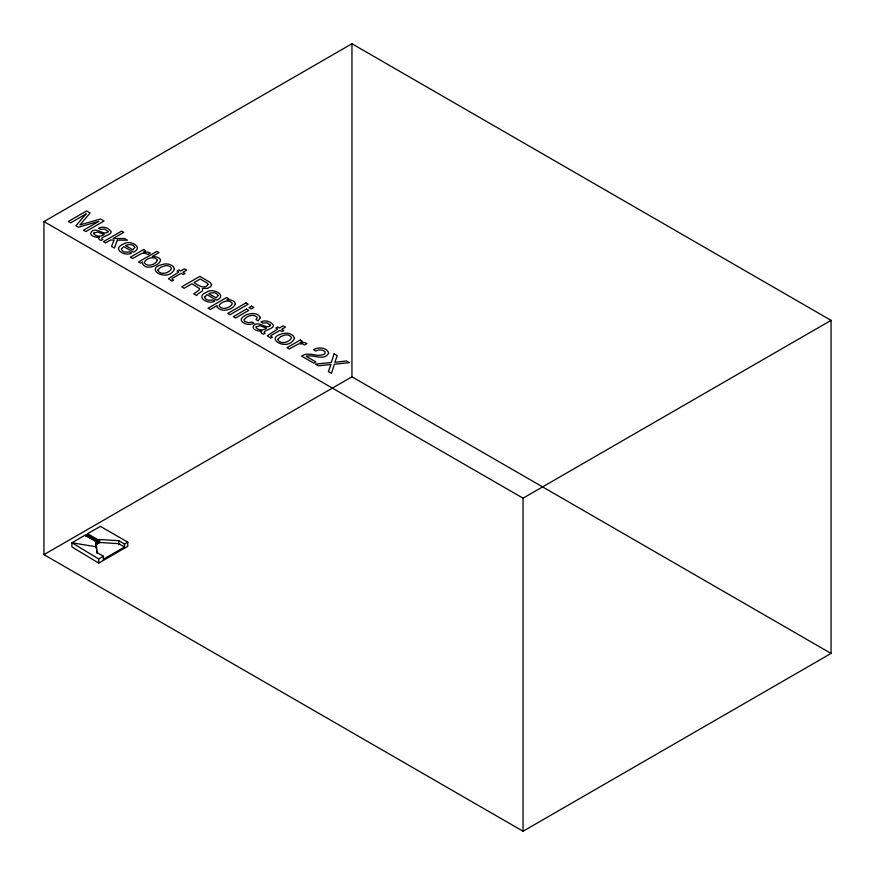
<?xml version="1.0" encoding="UTF-8"?>
<svg xmlns="http://www.w3.org/2000/svg" width="875" height="875" viewBox="0 0 875 875"><rect width="100%" height="100%" fill="white"/><g stroke="black" fill="none" stroke-linecap="round" stroke-linejoin="round"><path stroke-width="1.31" d="M98.066 543.397L98.186 541.297L87.139 534.92L86.898 535.948L87.566 533.728L100.384 526.345L127.783 542.161L127.783 546.306L98.711 563.095L98.711 558.95L71.914 542.773L85.641 534.844L98.427 542.052M98.711 558.95L103.381 556.227L97.475 552.814L95.627 541.822L96.677 541.209L96.677 544.195M43.947 221.572L351.947 43.75L831.053 320.359L831.053 653.428L523.053 831.25L43.947 554.641L43.947 221.572L523.053 498.181L831.053 320.359M43.947 554.641L351.947 376.819L831.053 653.428M85.816 535.675L87.38 534.778L87.259 535.741M87.566 533.728L98.602 540.105L99.663 539.492L118.716 540.673L124.523 544.031L127.783 542.161M98.427 543.189L98.427 541.155L96.862 542.062L96.862 544.086M96.677 543.047L98.602 541.942L86.778 535.128L86.778 536.014M95.627 544.797L99.663 542.478L118.716 543.648L124.523 547.006L103.381 559.212M96.469 546.842L71.914 542.773L71.914 546.919L98.711 563.095M87.259 534.844L98.427 541.155M86.898 535.062L98.066 541.362M97.464 541.712L86.417 535.336L86.417 536.222M86.177 535.478L97.344 541.778L97.344 543.812M86.056 535.544L97.103 541.92M85.936 535.609L89.972 538.005M90.234 538.234L92.564 539.438M93.166 539.973L97.705 542.467M95.845 546.055L96.261 548.57M96.666 551.02L97.07 553.405M523.053 498.181L523.053 831.25M351.947 43.75L351.947 376.819M124.523 544.031L124.523 548.188M118.716 540.673L118.716 544.83M103.381 556.227L103.381 560.394M99.663 539.492L99.663 542.478M98.995 539.875L98.995 542.861M98.602 540.105L98.602 543.08M98.306 541.22L98.306 543.255M97.945 541.439L97.825 543.539M97.705 541.57L97.705 543.605M97.584 541.636L97.464 543.747M97.223 541.855L97.103 543.955M96.983 541.986L96.983 544.02M96.294 541.428L96.294 544.414M87.139 534.92L87.139 535.806M86.658 535.194L86.538 536.156M86.297 535.402L86.177 536.364M260.291 317.734L258.223 320.884L256.058 319.627L257.195 317.931L256.878 317.045C253.148 313.644 246.794 315.919 244.158 319.594A3.872 2.231 0 0 0 244.683 321.377L248.489 322.7L251.945 322L254.111 323.258L251.169 324.198A6.442 3.719 0 0 1 247.056 324.264C229.764 319.255 256.298 307.191 260.291 317.734M168.558 278.611L171.784 281.148L173.545 280.131L171.992 279.125L172.452 278.316L181.125 273.317L183.247 274.542L185.062 273.481L182.941 272.256L186.648 270.123L184.395 268.822L180.688 270.955L178.894 269.916L177.067 270.977L178.861 272.016L168.558 278.611M267.356 335.65L270.594 338.198L272.355 337.181L270.802 336.175L271.261 335.366L279.934 330.356L282.045 331.581L283.872 330.531L281.75 329.306L285.458 327.163L283.205 325.861L279.497 328.005L277.692 326.966L275.877 328.016L277.67 329.055L267.356 335.65M121.417 248.97C121.822 252.306 126.7 252.667 129.303 251.814L131.491 253.083C124.731 256.977 111.398 248.675 123.408 244.092C129.183 239.345 144.594 247.045 133.438 252.175L123.714 246.553L121.417 248.97M204.706 297.062C205.1 300.387 209.978 300.748 212.581 299.895L214.78 301.164C208.009 305.058 194.677 296.756 206.686 292.173C212.461 287.427 227.872 295.127 216.727 300.256L206.992 294.634L204.706 297.062M107.997 231.394L107.931 232.127C103.031 235.681 96.666 226.625 91.438 231.678C88.277 235.856 96.425 237.803 99.411 237.333L98.569 238.273L99.433 239.706L101.194 240.472L102.834 239.509C98.033 237.267 110.841 235.539 111.158 232.061L111.037 231.405C108.423 227.653 102.703 225.87 98.602 228.244L100.68 229.447L104.453 229.02L107.997 231.394M270.331 325.106L270.266 325.85C265.366 329.405 259 320.337 253.772 325.402C250.6 329.58 258.759 331.527 261.745 331.056L260.903 331.986L261.767 333.43L263.528 334.184L265.169 333.233C260.367 330.991 273.175 329.263 273.492 325.784L273.372 325.128C270.758 321.377 265.037 319.594 260.936 321.967L263.014 323.17L266.787 322.744L270.331 325.106M158.003 269.905L157.927 270.572C160.738 275.581 169.378 273.066 171.511 268.658L170.8 267.192L168.798 266.011A4.298 2.483 0 0 0 165.309 265.694L160.617 267.323L158.003 269.905M277.998 339.183L277.911 339.839C280.722 344.859 289.363 342.344 291.495 337.925L290.795 336.459L288.783 335.289A4.298 2.483 0 0 0 285.294 334.961L280.602 336.602L277.998 339.183M211.564 284.605L210.689 286.584L207.747 288.269L202.486 288.542L202.442 290.905L197.531 294.252L196.798 295.597L193.769 293.847L199.084 290.095L199.445 288.488L191.953 283.773L184.133 288.28L181.672 286.858L199.883 276.347L210.066 282.395L211.564 284.605M157.412 260.312C155.695 264.753 147.602 267.345 144.419 262.927L144.375 262.117C146.595 257.972 154.733 255.588 157.412 260.312M142.297 262.172C144.736 275.647 174.311 257.841 152.381 256.473L158.988 252.656L156.822 251.409L138.534 261.964L140.602 263.145L142.297 262.172M174.486 268.909C168.35 283.795 140.656 267.717 165.309 263.933A7.755 4.473 0 0 1 170.373 264.709L172.987 266.186L174.486 268.909M294.47 338.188C288.345 353.073 260.641 336.984 285.294 333.2A7.755 4.473 0 0 1 290.358 333.977L292.972 335.464L294.47 338.188M93.866 233.089L93.734 233.767C96.009 237.048 101.38 236.797 104.3 234.391L97.442 232.006L93.866 233.089M256.2 326.812L256.069 327.491C258.344 330.772 263.714 330.52 266.634 328.114L259.777 325.73L256.2 326.812M134.783 247.406L132.923 249.823L125.541 245.569C128.341 244.125 133.459 243.895 134.783 247.406M218.061 295.488L216.202 297.905L208.83 293.65C211.619 292.206 216.737 291.977 218.061 295.488M208.097 284.462C205.089 290.084 197.411 284.988 194.009 282.581L200.233 278.994L207.298 283.183L208.097 284.462M328.661 353.052C324.439 361.528 313.162 354.036 306.217 356.333L315.919 361.933L313.808 363.147L301.613 356.114C308.831 350.809 318.041 358.389 324.986 353.675L324.953 351.641L322.623 350.153L318.883 349.869L315.777 351.061L313.512 349.748C318.052 346.784 326.856 347.244 328.661 353.052M235.353 304.15C232.498 310.242 221.648 312.703 217.131 307.092L217.087 305.583L210.306 309.509L208.064 308.219L226.581 297.522L228.758 298.78L226.997 299.797C230.092 299.512 235.091 300.311 235.353 304.15M334.097 353.828L331.33 362.48L315.47 364.109L318.445 365.827L330.98 364.416L328.398 371.58L331.461 373.341L334.392 364.252L349.387 362.655L346.445 360.959L334.863 362.316L337.181 355.611L334.097 353.828M117.338 240.122L114.395 248.019L111.541 246.378L114.1 240.111L110.513 240.023L105.525 242.9L103.381 241.664L121.603 231.142L123.747 232.389L113.17 238.492L124.534 238.536L127.389 240.188L117.338 240.122M219.527 304.609L219.209 306.206C222.469 310.406 229.819 308.011 232.203 304.019L232.181 303.209C229.108 298.998 222.512 301.438 219.527 304.609M86.045 213.916L75.917 225.805L78.356 227.216L98.919 221.342L83.508 230.191L85.848 231.536L104.07 221.025L100.57 219.002L79.975 224.897L90.136 212.986L86.603 210.941L68.392 221.462L70.744 222.819L86.045 213.916M143.598 249.55L130.32 257.217L132.552 258.497L141.75 253.455L145.512 253.334L147.941 254.494L150.292 253.137L148.148 252.109L143.423 252.098L145.72 250.764L143.598 249.55M245.941 302.936L227.719 313.447L229.961 314.738L248.172 304.216L245.941 302.936M246.52 309.039L233.308 316.673L235.572 317.986L248.795 310.352L246.52 309.039M251.519 306.152L248.992 307.617L251.256 308.919L253.794 307.464L251.519 306.152M300.289 340.014L287.011 347.681L289.242 348.961L298.441 343.919L302.203 343.798L304.631 344.969L306.983 343.602L304.839 342.573L300.114 342.562L302.411 341.239L300.289 340.014"/></g></svg>
